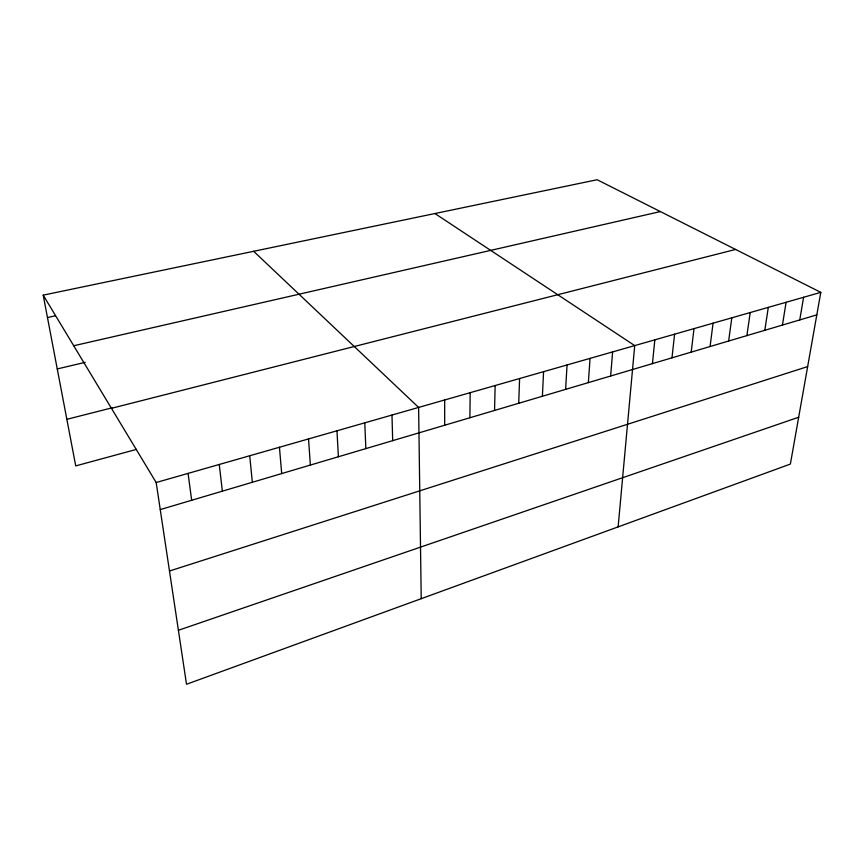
<?xml version="1.0" encoding="UTF-8"?>
<svg xmlns="http://www.w3.org/2000/svg" width="864" height="864" viewBox="0 0 864 864"><rect width="100%" height="100%" fill="white"/><g stroke="black" fill="none" stroke-linecap="round" stroke-linejoin="round"><path stroke-width="1.3" d="M469.876 417.766L470.178 392.677M494.543 410.454L495.148 385.538M518.713 403.283L519.61 378.54M542.398 396.263L543.575 371.682M565.607 389.372L567.054 364.964M588.352 382.633L590.058 358.376M610.654 376.013L612.608 351.929M618.127 526.878L634.716 345.6L434.927 213.527M652.439 363.625L654.836 339.844M671.987 357.826L674.59 334.184M691.2 352.134L694.008 328.633M710.078 346.529L713.07 323.179M728.633 341.032L731.808 317.822M746.874 335.621L750.222 312.552M764.802 330.307L768.312 307.368M782.428 325.069L786.11 302.281M799.762 319.928L803.596 297.27M820.8 292.356L790.376 464.076L186.516 684.266L156.179 482.522L43.2 295.142L597.132 179.734L820.8 292.356L156.179 482.522M178.405 630.288L798.671 417.247M169.484 571.018L807.646 366.584M160.25 509.587L816.815 314.874M136.469 449.388L75.73 465.901L43.2 295.142M66.852 419.321L111.964 407.851M111.445 408.326L735.577 249.448M57.262 368.939L85.255 362.34M73.721 345.751L660.366 211.572M47.466 317.531L55.274 315.835M253.66 251.294L418.619 407.43L421.222 598.687M188.082 473.396L191.668 500.278M219.251 464.476L222.361 491.173M249.696 455.771L252.353 482.274M279.45 447.26L281.686 473.58M308.534 438.934L310.36 465.08M336.971 430.801L338.396 456.754M364.781 422.842L365.839 448.621M391.986 415.055L392.688 440.662M444.668 399.978L444.679 425.239"/></g></svg>
